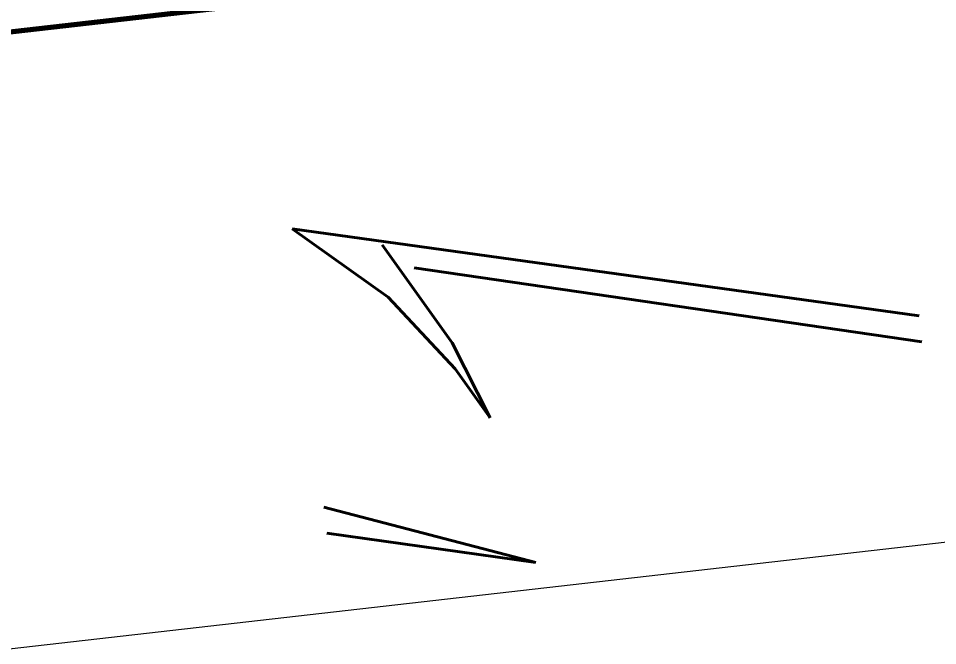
# Model space of a CAD drawing. Extents: x 2081963 to 2085386, y 738291 to 742228.
# Drawn here: x 2082326.04 to 2082333.54, y 741210.65 to 741215.77 of the extents above; entities that cross this region are included whole.
import ezdxf
from ezdxf.enums import TextEntityAlignment as Align

# ---------------------------------------------------------------- set-up
doc = ezdxf.new("R2010")
doc.units = 0
doc.header["$MEASUREMENT"] = 0
for name, color, linetype, lineweight in [('Prop Dimension', 7, 'Continuous', 13), ('Prop Horizontal Alignment', 2, 'Continuous', 70), ('Prop Lane Lines', 9, 'Continuous', 13), ('Prop Terminator CELL', 7, 'Continuous', 0)]:
    doc.layers.add(name, color=color, linetype=linetype, lineweight=lineweight)
doc.styles.add('Style-ITALICS', font='ITALICS.shx')

# ---------------------------------------------------------------- blocks, each defined once
blk = doc.blocks.new('*U34')
at = {"layer": 'Prop Dimension', "style": 'Style-ITALICS'}
blk.add_text("10'", height=5, rotation=96.511853, dxfattribs=at).set_placement((-0.004484, 0.164313), align=Align.MIDDLE_CENTER)

msp = doc.modelspace()

# ---------------------------------------------------------------- linework, layer by layer
at = {"layer": 'Prop Horizontal Alignment'}
msp.add_line((2082036.3121, 741182.5942), (2082460.3117, 741230.9917), dxfattribs=at)
at = {"layer": 'Prop Lane Lines'}
msp.add_line((2082285.2663, 741205.9786), (2082334.9437, 741211.649), dxfattribs=at)

# ---------------------------------------------------------------- block references
at = {"layer": 'Prop Terminator CELL', "color": 1, "linetype": 'Continuous', "lineweight": 0}
for p in [(2082330.4809, 741216.6168), (2082331.615, 741206.6813)]:
    msp.add_blockref('*U34', p, dxfattribs=at)

doc.saveas('drawing.dxf')
